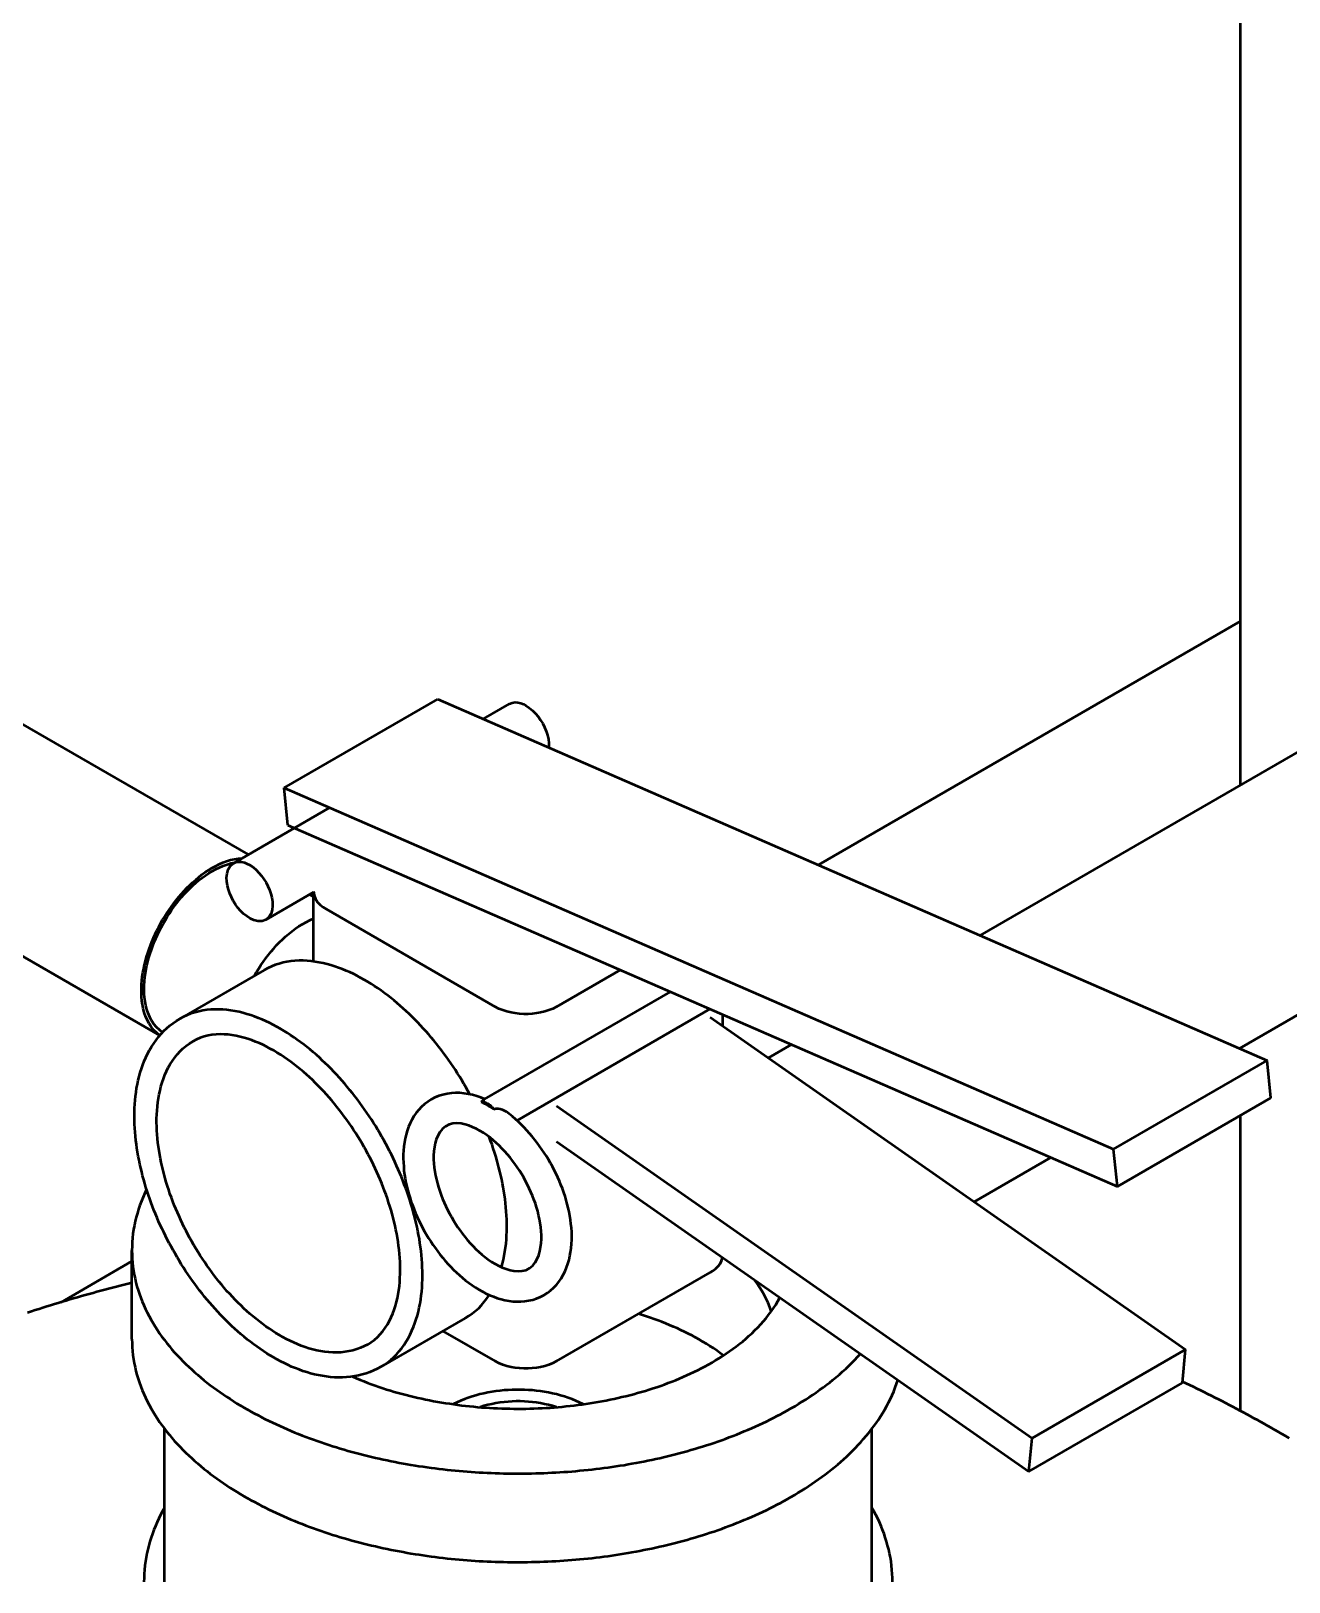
# Model space of a CAD drawing. Header units: millimetres. Extents: x 0 to 594, y 0 to 420.
# Drawn here: x 474.19 to 489.83, y 263.64 to 282.93 of the extents above; entities that cross this region are included whole.
import ezdxf

# ---------------------------------------------------------------- set-up
doc = ezdxf.new("R2010")
doc.units = ezdxf.units.MM
doc.layers.add('01-VISIBLE', color=7, linetype='CONTINUOUS', lineweight=50)

msp = doc.modelspace()

# ---------------------------------------------------------------- linework, layer by layer
at = {"layer": '01-VISIBLE'}
for p, q in [((489.23, 273.549), (489.23, 303.088)), ((476.892, 272.687), (471.679, 275.696)), ((483.98, 272.559), (489.23, 275.59)), ((485.995, 271.681), (491.737, 274.996)), ((477.336, 273.519), (479.246, 274.621)), ((479.246, 274.621), (489.563, 270.127)), ((479.813, 274.374), (480.14, 274.562)), ((475.788, 270.437), (470.429, 273.531)), ((477.383, 273.054), (477.336, 273.519)), ((477.336, 273.519), (487.653, 269.025)), ((476.703, 272.578), (477.904, 273.272)), ((477.383, 273.054), (487.7, 268.561)), ((477.108, 271.877), (477.702, 272.22)), ((477.702, 272.161), (477.652, 272.191)), ((477.702, 271.358), (477.702, 272.228)), ((477.86, 272.007), (479.96, 270.795)), ((489.22, 270.277), (491.737, 271.73)), ((477.088, 271.251), (476.038, 270.645)), ((480.724, 270.795), (481.518, 271.253)), ((479.827, 269.644), (482.143, 270.981)), ((480.232, 269.379), (482.635, 270.767)), ((482.633, 270.665), (488.549, 266.532)), ((482.791, 270.554), (482.791, 270.699)), ((483.358, 270.158), (483.648, 270.326)), ((489.23, 270.272), (489.23, 270.283)), ((487.653, 269.025), (489.563, 270.127)), ((489.609, 269.663), (489.563, 270.127)), ((480.724, 269.563), (486.64, 265.429)), ((487.7, 268.561), (489.609, 269.663)), ((489.23, 265.768), (489.23, 269.444)), ((480.724, 269.119), (486.6, 265.014)), ((485.917, 268.37), (486.872, 268.921)), ((487.7, 268.561), (487.653, 269.025)), ((475.442, 266.661), (475.442, 267.763)), ((474.556, 267.118), (475.442, 267.629)), ((480.724, 266.386), (482.633, 267.488)), ((479.588, 266.921), (478.538, 266.315)), ((479.31, 266.761), (479.96, 266.386)), ((486.64, 265.429), (488.549, 266.532)), ((488.509, 266.116), (488.549, 266.532)), ((486.6, 265.014), (488.509, 266.116)), ((475.847, 263.64), (475.847, 265.546)), ((484.647, 263.64), (484.647, 265.546)), ((486.6, 265.014), (486.64, 265.429))]:
    msp.add_line(p, q, dxfattribs=at)
for points in [[(480.14, 274.562), (480.172, 274.576), (480.208, 274.581), (480.243, 274.579), (480.278, 274.571), (480.311, 274.559), (480.342, 274.542)], [(480.342, 274.542), (480.385, 274.514), (480.425, 274.48), (480.462, 274.443), (480.495, 274.404), (480.525, 274.361), (480.551, 274.317), (480.575, 274.27), (480.595, 274.222), (480.61, 274.173), (480.622, 274.122), (480.628, 274.071), (480.628, 274.019)], [(475.789, 270.438), (475.75, 270.469), (475.714, 270.505), (475.682, 270.543), (475.655, 270.585), (475.631, 270.63), (475.612, 270.676), (475.595, 270.723), (475.582, 270.771), (475.573, 270.821), (475.565, 270.87), (475.561, 270.92), (475.559, 270.97), (475.559, 271.02), (475.561, 271.071), (475.565, 271.12), (475.571, 271.17), (475.579, 271.22), (475.588, 271.269), (475.598, 271.318), (475.61, 271.367), (475.624, 271.415), (475.639, 271.463), (475.655, 271.511), (475.672, 271.558), (475.69, 271.604), (475.71, 271.65), (475.73, 271.696), (475.752, 271.741), (475.775, 271.786), (475.799, 271.83), (475.823, 271.874), (475.849, 271.917), (475.876, 271.959), (475.904, 272.001), (475.932, 272.042), (475.962, 272.082), (475.993, 272.122), (476.025, 272.161), (476.057, 272.199), (476.091, 272.236), (476.125, 272.272), (476.161, 272.308), (476.197, 272.342), (476.235, 272.375), (476.274, 272.407), (476.313, 272.438), (476.354, 272.467), (476.396, 272.495), (476.438, 272.521), (476.482, 272.545), (476.527, 272.568), (476.573, 272.588), (476.62, 272.605), (476.668, 272.62), (476.717, 272.632), (476.766, 272.64), (476.816, 272.644)], [(475.823, 270.476), (475.783, 270.506), (475.746, 270.541), (475.714, 270.58), (475.686, 270.622), (475.663, 270.666), (475.643, 270.713), (475.627, 270.761), (475.615, 270.81), (475.605, 270.859), (475.599, 270.909), (475.595, 270.96), (475.594, 271.01), (475.595, 271.06), (475.598, 271.111), (475.603, 271.161), (475.61, 271.211), (475.618, 271.261), (475.629, 271.31), (475.64, 271.359), (475.654, 271.408), (475.668, 271.456), (475.684, 271.504), (475.701, 271.551), (475.72, 271.598), (475.739, 271.645), (475.76, 271.691), (475.782, 271.736), (475.805, 271.781), (475.829, 271.825), (475.854, 271.869), (475.88, 271.912), (475.908, 271.955), (475.936, 271.996), (475.965, 272.038), (475.996, 272.078), (476.027, 272.117), (476.059, 272.156), (476.093, 272.194), (476.127, 272.231), (476.163, 272.266), (476.199, 272.301), (476.237, 272.335), (476.276, 272.367), (476.315, 272.398), (476.356, 272.428), (476.398, 272.456), (476.441, 272.482), (476.486, 272.506), (476.531, 272.528), (476.577, 272.548), (476.625, 272.565), (476.673, 272.579), (476.723, 272.59)], [(477.108, 271.877), (477.06, 271.86), (477.009, 271.859), (476.96, 271.872), (476.913, 271.893), (476.87, 271.92), (476.831, 271.952), (476.794, 271.988), (476.761, 272.026), (476.73, 272.067), (476.703, 272.111), (476.679, 272.156), (476.659, 272.203), (476.642, 272.251), (476.629, 272.3), (476.622, 272.351), (476.619, 272.402), (476.625, 272.452), (476.639, 272.501), (476.665, 272.545), (476.703, 272.578)], [(476.703, 272.578), (476.736, 272.592), (476.771, 272.597), (476.806, 272.595), (476.841, 272.587), (476.874, 272.574), (476.906, 272.558)], [(476.906, 272.558), (476.948, 272.53), (476.987, 272.498), (477.022, 272.462), (477.055, 272.424), (477.084, 272.383), (477.111, 272.34), (477.134, 272.295), (477.154, 272.248), (477.171, 272.201), (477.183, 272.152), (477.19, 272.102), (477.192, 272.051), (477.187, 272.001), (477.172, 271.953), (477.146, 271.909), (477.108, 271.877)], [(477.702, 272.228), (477.708, 272.181), (477.726, 272.137), (477.752, 272.097), (477.784, 272.063), (477.821, 272.033), (477.86, 272.007)], [(476.965, 271.18), (476.991, 271.225), (477.019, 271.27), (477.047, 271.313), (477.077, 271.356), (477.107, 271.399), (477.139, 271.44), (477.172, 271.48), (477.206, 271.52), (477.241, 271.559), (477.277, 271.596), (477.314, 271.633), (477.353, 271.668), (477.392, 271.702), (477.433, 271.735), (477.475, 271.766), (477.518, 271.795), (477.562, 271.823), (477.608, 271.848), (477.654, 271.872), (477.702, 271.892)], [(479.645, 269.705), (479.621, 269.749), (479.596, 269.793), (479.571, 269.837), (479.545, 269.88), (479.519, 269.923), (479.492, 269.965), (479.465, 270.008), (479.437, 270.05), (479.409, 270.091), (479.38, 270.133), (479.351, 270.174), (479.321, 270.214), (479.291, 270.254), (479.26, 270.294), (479.229, 270.334), (479.198, 270.373), (479.166, 270.412), (479.133, 270.45), (479.1, 270.488), (479.066, 270.525), (479.032, 270.562), (478.997, 270.599), (478.962, 270.635), (478.927, 270.67), (478.891, 270.706), (478.854, 270.74), (478.817, 270.774), (478.779, 270.808), (478.741, 270.84), (478.703, 270.873), (478.664, 270.904), (478.624, 270.935), (478.584, 270.965), (478.543, 270.995), (478.502, 271.024), (478.46, 271.052), (478.418, 271.079), (478.375, 271.105), (478.331, 271.131), (478.287, 271.155), (478.243, 271.179), (478.198, 271.202), (478.152, 271.223), (478.106, 271.243), (478.06, 271.262), (478.013, 271.28), (477.965, 271.297), (477.917, 271.312), (477.869, 271.325), (477.82, 271.337), (477.771, 271.347), (477.721, 271.355), (477.671, 271.362), (477.621, 271.366), (477.571, 271.368), (477.52, 271.368), (477.47, 271.366), (477.42, 271.361), (477.37, 271.353), (477.321, 271.343), (477.272, 271.33), (477.224, 271.314), (477.178, 271.296), (477.132, 271.275), (477.088, 271.251)], [(478.538, 266.315), (478.494, 266.291), (478.448, 266.269), (478.402, 266.25), (478.355, 266.234), (478.307, 266.219), (478.258, 266.208), (478.209, 266.198), (478.16, 266.191), (478.11, 266.187), (478.06, 266.184), (478.01, 266.184), (477.96, 266.185), (477.91, 266.189), (477.86, 266.195), (477.811, 266.202), (477.761, 266.212), (477.713, 266.222), (477.664, 266.235), (477.616, 266.249), (477.568, 266.264), (477.521, 266.281), (477.475, 266.299), (477.428, 266.318), (477.383, 266.339), (477.338, 266.361), (477.293, 266.383), (477.249, 266.407), (477.205, 266.431), (477.162, 266.457), (477.12, 266.483), (477.078, 266.51), (477.036, 266.538), (476.995, 266.567), (476.955, 266.597), (476.915, 266.627), (476.876, 266.658), (476.837, 266.689), (476.798, 266.722), (476.761, 266.754), (476.723, 266.788), (476.686, 266.822), (476.65, 266.856), (476.614, 266.891), (476.579, 266.927), (476.544, 266.963), (476.51, 266.999), (476.476, 267.036), (476.443, 267.073), (476.41, 267.111), (476.378, 267.149), (476.346, 267.188), (476.315, 267.227), (476.284, 267.267), (476.254, 267.306), (476.224, 267.347), (476.195, 267.387), (476.166, 267.428), (476.138, 267.469), (476.11, 267.511), (476.082, 267.553), (476.056, 267.595), (476.029, 267.638), (476.004, 267.681), (475.978, 267.724), (475.953, 267.767), (475.929, 267.811), (475.906, 267.855), (475.882, 267.9), (475.86, 267.944), (475.838, 267.989), (475.816, 268.034), (475.795, 268.08), (475.774, 268.125), (475.755, 268.171), (475.735, 268.217), (475.716, 268.264), (475.698, 268.31), (475.681, 268.357), (475.664, 268.404), (475.647, 268.452), (475.632, 268.499), (475.616, 268.547), (475.602, 268.595), (475.588, 268.643), (475.575, 268.691), (475.563, 268.74), (475.551, 268.788), (475.54, 268.837), (475.53, 268.886), (475.52, 268.935), (475.512, 268.985), (475.504, 269.034), (475.497, 269.084), (475.49, 269.133), (475.485, 269.183), (475.481, 269.233), (475.477, 269.283), (475.474, 269.333), (475.473, 269.383), (475.472, 269.433), (475.473, 269.483), (475.474, 269.533), (475.477, 269.583), (475.481, 269.633), (475.486, 269.683), (475.493, 269.732), (475.5, 269.782), (475.509, 269.831), (475.52, 269.88), (475.532, 269.928), (475.545, 269.977), (475.56, 270.024), (475.577, 270.072), (475.595, 270.118), (475.615, 270.164), (475.637, 270.209), (475.66, 270.253), (475.685, 270.297), (475.713, 270.339), (475.742, 270.379), (475.772, 270.419), (475.805, 270.457), (475.84, 270.493), (475.876, 270.527), (475.914, 270.56), (475.954, 270.59), (475.995, 270.619), (476.038, 270.645)], [(477.288, 270.521), (477.243, 270.546), (477.199, 270.57), (477.154, 270.593), (477.108, 270.614), (477.062, 270.635), (477.015, 270.654), (476.968, 270.672), (476.92, 270.689), (476.872, 270.704), (476.823, 270.718), (476.774, 270.73), (476.724, 270.74), (476.674, 270.748), (476.624, 270.755), (476.574, 270.759), (476.523, 270.762), (476.473, 270.762), (476.422, 270.759), (476.372, 270.755), (476.322, 270.747), (476.272, 270.737), (476.223, 270.724), (476.175, 270.709), (476.128, 270.69), (476.082, 270.669), (476.038, 270.645)], [(480.724, 270.795), (480.677, 270.77), (480.628, 270.751), (480.578, 270.734), (480.526, 270.722), (480.474, 270.713), (480.422, 270.707), (480.369, 270.704), (480.316, 270.704), (480.263, 270.707), (480.21, 270.713), (480.158, 270.722), (480.107, 270.734), (480.057, 270.751), (480.007, 270.77), (479.96, 270.795)], [(477.207, 270.249), (477.163, 270.273), (477.118, 270.297), (477.073, 270.319), (477.027, 270.34), (476.98, 270.36), (476.933, 270.378), (476.885, 270.394), (476.837, 270.409), (476.788, 270.422), (476.739, 270.433), (476.689, 270.441), (476.639, 270.448), (476.588, 270.451), (476.538, 270.452), (476.488, 270.45), (476.437, 270.445), (476.388, 270.436), (476.339, 270.424), (476.291, 270.408), (476.244, 270.388), (476.2, 270.364)], [(478.538, 266.315), (478.58, 266.341), (478.622, 266.37), (478.661, 266.402), (478.699, 266.435), (478.734, 266.471), (478.767, 266.509), (478.799, 266.548), (478.828, 266.589), (478.855, 266.632), (478.881, 266.675), (478.904, 266.72), (478.925, 266.766), (478.945, 266.812), (478.962, 266.86), (478.978, 266.907), (478.992, 266.956), (479.005, 267.005), (479.016, 267.054), (479.026, 267.103), (479.034, 267.153), (479.04, 267.203), (479.046, 267.253), (479.05, 267.303), (479.053, 267.354), (479.055, 267.404), (479.055, 267.454), (479.055, 267.505), (479.053, 267.555), (479.051, 267.606), (479.047, 267.656), (479.043, 267.706), (479.038, 267.756), (479.032, 267.806), (479.025, 267.856), (479.017, 267.906), (479.008, 267.956), (478.999, 268.005), (478.988, 268.054), (478.977, 268.104), (478.966, 268.153), (478.953, 268.202), (478.94, 268.25), (478.926, 268.299), (478.912, 268.347), (478.897, 268.395), (478.881, 268.443), (478.865, 268.491), (478.848, 268.538), (478.83, 268.585), (478.812, 268.632), (478.794, 268.679), (478.774, 268.726), (478.754, 268.772), (478.734, 268.818), (478.713, 268.864), (478.692, 268.91), (478.669, 268.955), (478.647, 269), (478.624, 269.045), (478.6, 269.089), (478.576, 269.134), (478.551, 269.178), (478.526, 269.221), (478.5, 269.265), (478.474, 269.308), (478.448, 269.35), (478.42, 269.393), (478.393, 269.435), (478.365, 269.477), (478.336, 269.518), (478.307, 269.559), (478.277, 269.6), (478.247, 269.641), (478.216, 269.681), (478.185, 269.72), (478.153, 269.759), (478.121, 269.798), (478.089, 269.837), (478.056, 269.875), (478.022, 269.912), (477.988, 269.95), (477.953, 269.986), (477.918, 270.022), (477.883, 270.058), (477.847, 270.093), (477.81, 270.128), (477.773, 270.162), (477.736, 270.196), (477.697, 270.229), (477.659, 270.261), (477.62, 270.293), (477.58, 270.324), (477.54, 270.355), (477.499, 270.384), (477.458, 270.413), (477.416, 270.441), (477.374, 270.469), (477.331, 270.495), (477.288, 270.521)], [(478.376, 266.595), (478.331, 266.572), (478.285, 266.551), (478.238, 266.534), (478.19, 266.52), (478.14, 266.509), (478.091, 266.501), (478.041, 266.496), (477.99, 266.494), (477.94, 266.494), (477.89, 266.497), (477.84, 266.503), (477.79, 266.51), (477.741, 266.52), (477.692, 266.532), (477.643, 266.546), (477.595, 266.561), (477.548, 266.578), (477.501, 266.597), (477.455, 266.617), (477.409, 266.638), (477.364, 266.661), (477.32, 266.685), (477.276, 266.71), (477.233, 266.736), (477.191, 266.763), (477.149, 266.791), (477.107, 266.819), (477.067, 266.849), (477.027, 266.88), (476.987, 266.911), (476.948, 266.943), (476.91, 266.976), (476.872, 267.009), (476.835, 267.043), (476.799, 267.078), (476.763, 267.113), (476.727, 267.149), (476.692, 267.185), (476.658, 267.222), (476.624, 267.259), (476.591, 267.297), (476.559, 267.336), (476.527, 267.375), (476.495, 267.414), (476.465, 267.454), (476.434, 267.494), (476.405, 267.535), (476.375, 267.576), (476.347, 267.617), (476.319, 267.659), (476.291, 267.701), (476.264, 267.744), (476.238, 267.787), (476.212, 267.83), (476.187, 267.874), (476.162, 267.917), (476.138, 267.962), (476.115, 268.006), (476.092, 268.051), (476.07, 268.096), (476.048, 268.142), (476.028, 268.188), (476.007, 268.234), (475.988, 268.28), (475.968, 268.327), (475.95, 268.374), (475.932, 268.421), (475.915, 268.468), (475.899, 268.516), (475.884, 268.564), (475.869, 268.612), (475.855, 268.66), (475.841, 268.709), (475.829, 268.757), (475.817, 268.806), (475.806, 268.856), (475.796, 268.905), (475.787, 268.954), (475.779, 269.004), (475.771, 269.054), (475.765, 269.104), (475.759, 269.154), (475.755, 269.204), (475.752, 269.254), (475.75, 269.305), (475.749, 269.355), (475.749, 269.405), (475.751, 269.456), (475.754, 269.506), (475.758, 269.556), (475.764, 269.606), (475.771, 269.656), (475.78, 269.706), (475.791, 269.755), (475.803, 269.804), (475.817, 269.852), (475.833, 269.9), (475.851, 269.947), (475.872, 269.993), (475.894, 270.038), (475.919, 270.082), (475.946, 270.124), (475.975, 270.165), (476.007, 270.204), (476.041, 270.241), (476.077, 270.276), (476.116, 270.308), (476.157, 270.338), (476.2, 270.364)], [(478.376, 266.595), (478.418, 266.622), (478.458, 266.653), (478.496, 266.686), (478.531, 266.722), (478.563, 266.76), (478.593, 266.801), (478.62, 266.844), (478.645, 266.887), (478.667, 266.933), (478.686, 266.979), (478.704, 267.026), (478.719, 267.074), (478.732, 267.123), (478.744, 267.172), (478.753, 267.221), (478.761, 267.271), (478.768, 267.321), (478.773, 267.371), (478.776, 267.421), (478.778, 267.471), (478.779, 267.522), (478.778, 267.572), (478.777, 267.622), (478.774, 267.672), (478.77, 267.723), (478.765, 267.773), (478.759, 267.823), (478.752, 267.872), (478.744, 267.922), (478.735, 267.972), (478.725, 268.021), (478.715, 268.07), (478.704, 268.119), (478.691, 268.168), (478.678, 268.217), (478.665, 268.265), (478.65, 268.313), (478.635, 268.361), (478.619, 268.409), (478.603, 268.457), (478.585, 268.504), (478.568, 268.551), (478.549, 268.598), (478.53, 268.644), (478.51, 268.691), (478.49, 268.737), (478.468, 268.782), (478.447, 268.828), (478.425, 268.873), (478.402, 268.918), (478.378, 268.962), (478.354, 269.006), (478.33, 269.05), (478.305, 269.094), (478.279, 269.137), (478.253, 269.18), (478.226, 269.223), (478.198, 269.265), (478.171, 269.307), (478.142, 269.348), (478.113, 269.389), (478.083, 269.43), (478.053, 269.47), (478.023, 269.51), (477.992, 269.55), (477.96, 269.589), (477.928, 269.627), (477.895, 269.666), (477.861, 269.703), (477.827, 269.74), (477.793, 269.777), (477.758, 269.813), (477.722, 269.849), (477.686, 269.884), (477.649, 269.918), (477.612, 269.952), (477.574, 269.985), (477.536, 270.018), (477.497, 270.049), (477.457, 270.08), (477.417, 270.111), (477.376, 270.14), (477.335, 270.168), (477.292, 270.196), (477.25, 270.223), (477.207, 270.249)], [(479.83, 269.646), (479.78, 269.666), (479.73, 269.683), (479.679, 269.697), (479.627, 269.709), (479.574, 269.717), (479.521, 269.722), (479.468, 269.723), (479.415, 269.72), (479.362, 269.713), (479.31, 269.701), (479.259, 269.685), (479.21, 269.665), (479.163, 269.641)], [(479.163, 269.641), (479.121, 269.614), (479.081, 269.583), (479.044, 269.55), (479.009, 269.514), (478.978, 269.475), (478.949, 269.433), (478.924, 269.39), (478.901, 269.345), (478.882, 269.299), (478.865, 269.252), (478.851, 269.204), (478.84, 269.155), (478.831, 269.106), (478.824, 269.056), (478.82, 269.006), (478.817, 268.956), (478.817, 268.906), (478.818, 268.856), (478.822, 268.806), (478.826, 268.756), (478.833, 268.706), (478.841, 268.657), (478.85, 268.608), (478.861, 268.559), (478.873, 268.51), (478.886, 268.462), (478.901, 268.414), (478.917, 268.366), (478.934, 268.319), (478.952, 268.272), (478.971, 268.226), (478.991, 268.18), (479.012, 268.135), (479.034, 268.09), (479.057, 268.045), (479.081, 268.001), (479.106, 267.958), (479.132, 267.915), (479.159, 267.873), (479.187, 267.831), (479.216, 267.79), (479.246, 267.75), (479.276, 267.71), (479.308, 267.671), (479.34, 267.633), (479.374, 267.595), (479.408, 267.559), (479.443, 267.523), (479.479, 267.488), (479.516, 267.455), (479.554, 267.422), (479.593, 267.39), (479.633, 267.36), (479.673, 267.331), (479.715, 267.303), (479.758, 267.276), (479.801, 267.252), (479.846, 267.229), (479.891, 267.208), (479.938, 267.189), (479.985, 267.172), (480.033, 267.157), (480.081, 267.145), (480.131, 267.136), (480.18, 267.13), (480.23, 267.127), (480.281, 267.127), (480.331, 267.131), (480.38, 267.139), (480.429, 267.151), (480.476, 267.166), (480.523, 267.186), (480.567, 267.209)], [(479.786, 269.613), (479.793, 269.618), (479.8, 269.622), (479.807, 269.628), (479.814, 269.633), (479.82, 269.639), (479.827, 269.644)], [(479.786, 269.613), (479.799, 269.614), (479.813, 269.613), (479.827, 269.61), (479.84, 269.605), (479.853, 269.6), (479.865, 269.593)], [(479.786, 269.613), (479.799, 269.607), (479.812, 269.6), (479.826, 269.593), (479.839, 269.586), (479.852, 269.579), (479.865, 269.571)], [(479.827, 269.644), (479.827, 269.645), (479.828, 269.645), (479.829, 269.645), (479.83, 269.645), (479.831, 269.645), (479.832, 269.645)], [(479.865, 269.593), (479.88, 269.584), (479.894, 269.573), (479.908, 269.561), (479.921, 269.549), (479.933, 269.535), (479.944, 269.522)], [(479.865, 269.571), (479.878, 269.563), (479.892, 269.555), (479.905, 269.547), (479.918, 269.539), (479.931, 269.53), (479.944, 269.522)], [(479.944, 269.522), (479.97, 269.53), (479.997, 269.53), (480.023, 269.526), (480.048, 269.517), (480.073, 269.506), (480.095, 269.491)], [(480.567, 267.209), (480.609, 267.236), (480.649, 267.266), (480.687, 267.3), (480.721, 267.336), (480.752, 267.375), (480.781, 267.416), (480.806, 267.46), (480.829, 267.504), (480.848, 267.551), (480.865, 267.598), (480.879, 267.646), (480.89, 267.695), (480.899, 267.744), (480.906, 267.794), (480.91, 267.844), (480.913, 267.894), (480.913, 267.944), (480.912, 267.994), (480.908, 268.044), (480.903, 268.094), (480.897, 268.144), (480.889, 268.194), (480.879, 268.243), (480.869, 268.292), (480.857, 268.341), (480.843, 268.389), (480.829, 268.437), (480.813, 268.484), (480.796, 268.532), (480.778, 268.578), (480.759, 268.625), (480.738, 268.671), (480.717, 268.716), (480.695, 268.761), (480.672, 268.806), (480.648, 268.85), (480.623, 268.893), (480.597, 268.936), (480.57, 268.978), (480.542, 269.02), (480.513, 269.061), (480.483, 269.101), (480.452, 269.141), (480.421, 269.18), (480.388, 269.218), (480.355, 269.256), (480.321, 269.292), (480.285, 269.328), (480.249, 269.363), (480.212, 269.397), (480.174, 269.429), (480.135, 269.461), (480.095, 269.491)], [(479.77, 269.253), (479.726, 269.277), (479.68, 269.298), (479.633, 269.317), (479.585, 269.331), (479.536, 269.341), (479.485, 269.345), (479.435, 269.342), (479.386, 269.329), (479.341, 269.307), (479.303, 269.275), (479.271, 269.235), (479.247, 269.191), (479.228, 269.145), (479.214, 269.096), (479.204, 269.047), (479.198, 268.997), (479.195, 268.946), (479.195, 268.896), (479.198, 268.846), (479.202, 268.795), (479.209, 268.745), (479.218, 268.696), (479.229, 268.646), (479.241, 268.598), (479.255, 268.549), (479.27, 268.501), (479.287, 268.453), (479.305, 268.406), (479.325, 268.36), (479.345, 268.314), (479.367, 268.269), (479.39, 268.224), (479.415, 268.18), (479.44, 268.136), (479.467, 268.093), (479.495, 268.051), (479.524, 268.01), (479.554, 267.969), (479.585, 267.93), (479.617, 267.891), (479.65, 267.853), (479.685, 267.816), (479.72, 267.781), (479.757, 267.746), (479.795, 267.713), (479.834, 267.681), (479.875, 267.651), (479.916, 267.623), (479.959, 267.596), (480.004, 267.572), (480.049, 267.551), (480.097, 267.533), (480.145, 267.518), (480.194, 267.509), (480.245, 267.505), (480.295, 267.508), (480.344, 267.52), (480.389, 267.543), (480.427, 267.575), (480.459, 267.614), (480.483, 267.658), (480.502, 267.705), (480.516, 267.753), (480.526, 267.803), (480.532, 267.853), (480.535, 267.903), (480.535, 267.954), (480.532, 268.004), (480.528, 268.054), (480.521, 268.104), (480.512, 268.154), (480.501, 268.203), (480.489, 268.252), (480.475, 268.3), (480.46, 268.348), (480.443, 268.396), (480.425, 268.443), (480.405, 268.49), (480.385, 268.536), (480.363, 268.581), (480.339, 268.626), (480.315, 268.67), (480.29, 268.713), (480.263, 268.756), (480.235, 268.798), (480.206, 268.84), (480.176, 268.88), (480.145, 268.92), (480.113, 268.959), (480.08, 268.996), (480.045, 269.033), (480.01, 269.069), (479.973, 269.103), (479.935, 269.137), (479.896, 269.168), (479.855, 269.198), (479.813, 269.227), (479.77, 269.253)], [(480.04, 267.555), (480.053, 267.603), (480.064, 267.652), (480.074, 267.701), (480.082, 267.751), (480.089, 267.8), (480.095, 267.85), (480.099, 267.9), (480.102, 267.95), (480.104, 268), (480.105, 268.05), (480.105, 268.1), (480.104, 268.15), (480.102, 268.2), (480.098, 268.25), (480.094, 268.3), (480.089, 268.35), (480.083, 268.4), (480.077, 268.45), (480.069, 268.499), (480.06, 268.549), (480.051, 268.598), (480.041, 268.647), (480.031, 268.696), (480.019, 268.745), (480.007, 268.793), (479.994, 268.842), (479.981, 268.89), (479.967, 268.938), (479.952, 268.986), (479.937, 269.033), (479.921, 269.081), (479.904, 269.128), (479.887, 269.175)], [(475.625, 268.521), (475.602, 268.474), (475.581, 268.426), (475.561, 268.377), (475.542, 268.328), (475.525, 268.279), (475.51, 268.229), (475.496, 268.178), (475.483, 268.127), (475.472, 268.076), (475.463, 268.024), (475.455, 267.972), (475.45, 267.92), (475.445, 267.868), (475.443, 267.816), (475.442, 267.763)], [(475.442, 267.763), (475.443, 267.713), (475.445, 267.663), (475.449, 267.613), (475.454, 267.563), (475.461, 267.513), (475.47, 267.464), (475.48, 267.415), (475.491, 267.366), (475.504, 267.317), (475.519, 267.269), (475.534, 267.221), (475.551, 267.174), (475.57, 267.127), (475.589, 267.081), (475.61, 267.035), (475.632, 266.99), (475.655, 266.946), (475.679, 266.902), (475.705, 266.858), (475.731, 266.816), (475.758, 266.773), (475.786, 266.732), (475.815, 266.691), (475.845, 266.65), (475.876, 266.611), (475.908, 266.572), (475.94, 266.533), (475.973, 266.495), (476.007, 266.458), (476.041, 266.422), (476.076, 266.386), (476.112, 266.35), (476.148, 266.316), (476.185, 266.281), (476.222, 266.248), (476.26, 266.215), (476.298, 266.182), (476.337, 266.151), (476.377, 266.119), (476.416, 266.089), (476.456, 266.058), (476.497, 266.029), (476.538, 266), (476.579, 265.971), (476.621, 265.943), (476.663, 265.916), (476.705, 265.889), (476.748, 265.862), (476.791, 265.836), (476.834, 265.811), (476.878, 265.785), (476.921, 265.761), (476.965, 265.737), (477.01, 265.713), (477.054, 265.69), (477.099, 265.667), (477.144, 265.645), (477.189, 265.623), (477.235, 265.602), (477.28, 265.581), (477.326, 265.56), (477.372, 265.54), (477.419, 265.521), (477.465, 265.501), (477.511, 265.483), (477.558, 265.464), (477.605, 265.446), (477.652, 265.428), (477.699, 265.411), (477.747, 265.394), (477.794, 265.378), (477.842, 265.362), (477.889, 265.346), (477.937, 265.331), (477.985, 265.316), (478.033, 265.301), (478.081, 265.287), (478.129, 265.273), (478.178, 265.26), (478.226, 265.246), (478.275, 265.234), (478.324, 265.221), (478.372, 265.209), (478.421, 265.197), (478.47, 265.186), (478.519, 265.175), (478.568, 265.164), (478.617, 265.154), (478.666, 265.144), (478.716, 265.134), (478.765, 265.124), (478.814, 265.115), (478.864, 265.107), (478.913, 265.098), (478.963, 265.09), (479.012, 265.082), (479.062, 265.075), (479.112, 265.068), (479.162, 265.061), (479.211, 265.054), (479.261, 265.048), (479.311, 265.042), (479.361, 265.037), (479.411, 265.032), (479.461, 265.027), (479.511, 265.022), (479.561, 265.018), (479.611, 265.014), (479.661, 265.01), (479.711, 265.007), (479.761, 265.003), (479.811, 265.001), (479.862, 264.998), (479.912, 264.996), (479.962, 264.994), (480.012, 264.993), (480.062, 264.991), (480.113, 264.99), (480.163, 264.99), (480.213, 264.989), (480.263, 264.989), (480.313, 264.989), (480.364, 264.99), (480.414, 264.991), (480.464, 264.992), (480.514, 264.994), (480.564, 264.995), (480.615, 264.997), (480.665, 265), (480.715, 265.002), (480.765, 265.005), (480.815, 265.009), (480.865, 265.012), (480.915, 265.016), (480.965, 265.02), (481.015, 265.025), (481.065, 265.03), (481.115, 265.035), (481.165, 265.04), (481.215, 265.046), (481.265, 265.052), (481.315, 265.059), (481.365, 265.065), (481.414, 265.072), (481.464, 265.08), (481.514, 265.087), (481.563, 265.095), (481.613, 265.104), (481.662, 265.112), (481.712, 265.121), (481.761, 265.131), (481.81, 265.14), (481.859, 265.15), (481.909, 265.16), (481.958, 265.171), (482.007, 265.182), (482.056, 265.193), (482.104, 265.205), (482.153, 265.217), (482.202, 265.229), (482.25, 265.242), (482.299, 265.255), (482.347, 265.268), (482.396, 265.282), (482.444, 265.296), (482.492, 265.311), (482.54, 265.326), (482.588, 265.341), (482.636, 265.356), (482.683, 265.372), (482.731, 265.389), (482.778, 265.405), (482.825, 265.422), (482.872, 265.44), (482.919, 265.458), (482.966, 265.476), (483.013, 265.495), (483.059, 265.514), (483.105, 265.533), (483.151, 265.553), (483.197, 265.574), (483.243, 265.595), (483.288, 265.616), (483.334, 265.637), (483.379, 265.66), (483.424, 265.682), (483.468, 265.705), (483.513, 265.729), (483.557, 265.752), (483.601, 265.777), (483.644, 265.802)], [(482.633, 267.488), (482.669, 267.51), (482.702, 267.536), (482.732, 267.566), (482.757, 267.599), (482.777, 267.636), (482.789, 267.677)], [(483.395, 267.007), (483.377, 267.06), (483.355, 267.111), (483.332, 267.162), (483.307, 267.212), (483.279, 267.26), (483.25, 267.308), (483.219, 267.354), (483.186, 267.399)], [(475.442, 267.36), (475.393, 267.348), (475.345, 267.336), (475.296, 267.324), (475.248, 267.311), (475.2, 267.299), (475.151, 267.286), (475.103, 267.273), (475.055, 267.26), (475.006, 267.247), (474.958, 267.234), (474.91, 267.22), (474.862, 267.207), (474.814, 267.193), (474.766, 267.179), (474.717, 267.166), (474.669, 267.152), (474.622, 267.137), (474.574, 267.123), (474.526, 267.109), (474.478, 267.094), (474.43, 267.08), (474.382, 267.065), (474.334, 267.05), (474.287, 267.035), (474.239, 267.02), (474.192, 267.005), (474.144, 266.989)], [(479.588, 266.921), (479.632, 266.949), (479.675, 266.979), (479.716, 267.012), (479.755, 267.047), (479.791, 267.085), (479.825, 267.125), (479.858, 267.166), (479.887, 267.209)], [(482.658, 266.371), (482.702, 266.397), (482.746, 266.424), (482.79, 266.452), (482.833, 266.48), (482.875, 266.509), (482.917, 266.539), (482.958, 266.569), (482.999, 266.601), (483.039, 266.633), (483.078, 266.666), (483.117, 266.7), (483.155, 266.735), (483.192, 266.771), (483.228, 266.807), (483.263, 266.845), (483.297, 266.883), (483.33, 266.923), (483.362, 266.963), (483.393, 267.004), (483.422, 267.046), (483.451, 267.089), (483.477, 267.133), (483.503, 267.178)], [(482.799, 266.458), (482.758, 266.488), (482.716, 266.518), (482.674, 266.547), (482.631, 266.575), (482.587, 266.603), (482.543, 266.629), (482.499, 266.655), (482.454, 266.68), (482.409, 266.704), (482.363, 266.728), (482.317, 266.751), (482.271, 266.773), (482.224, 266.795), (482.178, 266.815), (482.13, 266.836), (482.083, 266.855), (482.035, 266.874), (481.987, 266.892), (481.939, 266.91), (481.891, 266.927), (481.842, 266.943), (481.793, 266.959), (481.744, 266.974)], [(475.442, 266.661), (475.443, 266.611), (475.445, 266.561), (475.449, 266.511), (475.454, 266.461), (475.461, 266.411), (475.47, 266.362), (475.48, 266.312), (475.491, 266.263), (475.504, 266.215), (475.519, 266.167), (475.534, 266.119), (475.551, 266.072), (475.57, 266.025), (475.589, 265.979), (475.61, 265.933), (475.632, 265.888), (475.655, 265.843), (475.679, 265.799), (475.705, 265.756), (475.731, 265.713), (475.758, 265.671), (475.786, 265.629), (475.815, 265.589), (475.845, 265.548), (475.876, 265.509), (475.908, 265.469), (475.94, 265.431), (475.973, 265.393), (476.007, 265.356), (476.041, 265.319), (476.076, 265.283), (476.112, 265.248), (476.148, 265.213), (476.185, 265.179), (476.222, 265.146), (476.26, 265.113), (476.298, 265.08), (476.337, 265.048), (476.377, 265.017), (476.416, 264.986), (476.456, 264.956), (476.497, 264.926), (476.538, 264.897), (476.579, 264.869), (476.621, 264.841), (476.663, 264.813), (476.705, 264.786), (476.748, 264.76), (476.791, 264.734), (476.834, 264.708), (476.878, 264.683), (476.921, 264.659), (476.965, 264.635), (477.01, 264.611), (477.054, 264.588), (477.099, 264.565), (477.144, 264.543), (477.189, 264.521), (477.235, 264.5), (477.28, 264.479), (477.326, 264.458), (477.372, 264.438), (477.419, 264.418), (477.465, 264.399), (477.511, 264.38), (477.558, 264.362), (477.605, 264.344), (477.652, 264.326), (477.699, 264.309), (477.747, 264.292), (477.794, 264.276), (477.842, 264.26), (477.889, 264.244), (477.937, 264.228), (477.985, 264.214), (478.033, 264.199), (478.081, 264.185), (478.129, 264.171), (478.178, 264.157), (478.226, 264.144), (478.275, 264.131), (478.324, 264.119), (478.372, 264.107), (478.421, 264.095), (478.47, 264.084), (478.519, 264.073), (478.568, 264.062), (478.617, 264.051), (478.666, 264.041), (478.716, 264.032), (478.765, 264.022), (478.814, 264.013), (478.864, 264.004), (478.913, 263.996), (478.963, 263.988), (479.012, 263.98), (479.062, 263.973), (479.112, 263.965), (479.162, 263.959), (479.211, 263.952), (479.261, 263.946), (479.311, 263.94), (479.361, 263.934), (479.411, 263.929), (479.461, 263.924), (479.511, 263.92), (479.561, 263.915), (479.611, 263.911), (479.661, 263.908), (479.711, 263.904), (479.761, 263.901), (479.811, 263.898), (479.862, 263.896), (479.912, 263.894), (479.962, 263.892), (480.012, 263.89), (480.062, 263.889), (480.113, 263.888), (480.163, 263.887), (480.213, 263.887), (480.263, 263.887), (480.313, 263.887), (480.364, 263.888), (480.414, 263.889), (480.464, 263.89), (480.514, 263.891), (480.564, 263.893), (480.615, 263.895), (480.665, 263.897), (480.715, 263.9), (480.765, 263.903), (480.815, 263.906), (480.865, 263.91), (480.915, 263.914), (480.965, 263.918), (481.015, 263.923), (481.065, 263.927), (481.115, 263.933), (481.165, 263.938), (481.215, 263.944), (481.265, 263.95), (481.315, 263.956), (481.365, 263.963), (481.414, 263.97), (481.464, 263.977), (481.514, 263.985), (481.563, 263.993), (481.613, 264.001), (481.662, 264.01), (481.712, 264.019), (481.761, 264.028), (481.81, 264.038), (481.859, 264.048), (481.909, 264.058), (481.958, 264.069), (482.007, 264.08), (482.056, 264.091), (482.104, 264.103), (482.153, 264.115), (482.202, 264.127), (482.25, 264.14), (482.299, 264.153), (482.347, 264.166), (482.396, 264.18), (482.444, 264.194), (482.492, 264.208), (482.54, 264.223), (482.588, 264.238), (482.636, 264.254), (482.683, 264.27), (482.731, 264.286), (482.778, 264.303), (482.825, 264.32), (482.872, 264.338), (482.919, 264.356), (482.966, 264.374), (483.013, 264.393), (483.059, 264.412), (483.105, 264.431), (483.151, 264.451), (483.197, 264.472), (483.243, 264.492), (483.288, 264.514), (483.334, 264.535), (483.379, 264.557), (483.424, 264.58), (483.468, 264.603), (483.513, 264.626), (483.557, 264.65), (483.601, 264.675), (483.644, 264.699)], [(483.644, 265.802), (483.69, 265.828), (483.734, 265.855), (483.779, 265.883), (483.823, 265.911), (483.867, 265.939), (483.91, 265.968), (483.953, 265.998), (483.996, 266.028), (484.038, 266.059), (484.08, 266.091), (484.121, 266.123), (484.162, 266.155), (484.203, 266.189), (484.242, 266.222), (484.282, 266.257), (484.32, 266.292), (484.359, 266.328), (484.396, 266.364), (484.433, 266.401), (484.469, 266.439), (484.505, 266.478)], [(478.186, 266.195), (478.232, 266.175), (478.279, 266.156), (478.325, 266.137), (478.372, 266.119), (478.419, 266.101), (478.466, 266.084), (478.514, 266.068), (478.561, 266.052), (478.609, 266.036), (478.657, 266.022), (478.705, 266.007), (478.754, 265.993), (478.802, 265.98), (478.851, 265.967), (478.899, 265.955), (478.948, 265.943), (478.997, 265.932), (479.046, 265.921), (479.095, 265.91), (479.144, 265.9), (479.194, 265.891), (479.243, 265.882), (479.293, 265.873), (479.342, 265.865), (479.392, 265.858), (479.441, 265.85), (479.491, 265.844), (479.541, 265.837), (479.591, 265.831), (479.641, 265.826), (479.691, 265.821), (479.741, 265.816), (479.791, 265.812), (479.841, 265.809), (479.891, 265.805), (479.941, 265.803), (479.991, 265.8), (480.041, 265.798), (480.092, 265.797), (480.142, 265.796), (480.192, 265.795), (480.242, 265.795), (480.293, 265.795), (480.343, 265.795), (480.393, 265.796), (480.443, 265.798), (480.493, 265.8), (480.543, 265.802), (480.594, 265.805), (480.644, 265.808), (480.694, 265.812), (480.744, 265.816), (480.794, 265.82), (480.844, 265.825), (480.894, 265.83), (480.944, 265.836), (480.994, 265.842), (481.043, 265.849), (481.093, 265.856), (481.143, 265.864), (481.192, 265.872), (481.242, 265.88), (481.291, 265.889), (481.34, 265.899), (481.39, 265.908), (481.439, 265.919), (481.488, 265.93), (481.537, 265.941), (481.586, 265.953), (481.634, 265.965), (481.683, 265.978), (481.731, 265.991), (481.78, 266.005), (481.828, 266.019), (481.876, 266.034), (481.924, 266.049), (481.971, 266.065), (482.019, 266.081), (482.066, 266.098), (482.113, 266.116), (482.16, 266.134), (482.207, 266.152), (482.253, 266.171), (482.299, 266.191), (482.345, 266.211), (482.391, 266.232), (482.436, 266.254), (482.481, 266.276), (482.526, 266.299), (482.57, 266.322), (482.614, 266.346), (482.658, 266.371)], [(480.724, 266.386), (480.677, 266.361), (480.628, 266.341), (480.578, 266.325), (480.526, 266.313), (480.474, 266.304), (480.422, 266.298), (480.369, 266.295), (480.316, 266.295), (480.263, 266.298), (480.21, 266.304), (480.158, 266.313), (480.107, 266.325), (480.057, 266.341), (480.007, 266.361), (479.96, 266.386)], [(481.055, 265.851), (481.009, 265.873), (480.963, 265.894), (480.916, 265.913), (480.869, 265.931), (480.821, 265.947), (480.772, 265.961), (480.723, 265.974), (480.674, 265.986), (480.624, 265.996), (480.575, 266.005), (480.524, 266.012), (480.474, 266.019), (480.424, 266.024), (480.373, 266.027), (480.323, 266.03), (480.272, 266.031), (480.221, 266.031), (480.171, 266.03), (480.12, 266.027), (480.07, 266.024), (480.019, 266.019), (479.969, 266.012), (479.919, 266.005), (479.869, 265.996), (479.82, 265.986), (479.77, 265.974), (479.721, 265.961), (479.673, 265.947), (479.625, 265.931), (479.577, 265.913), (479.53, 265.894), (479.484, 265.873), (479.439, 265.851)], [(483.644, 264.699), (483.688, 264.725), (483.731, 264.751), (483.774, 264.777), (483.816, 264.804), (483.858, 264.831), (483.9, 264.859), (483.942, 264.888), (483.983, 264.917), (484.024, 264.946), (484.064, 264.976), (484.104, 265.007), (484.143, 265.038), (484.182, 265.069), (484.221, 265.102), (484.259, 265.135), (484.296, 265.168), (484.333, 265.202), (484.37, 265.237), (484.406, 265.272), (484.441, 265.308), (484.476, 265.344), (484.51, 265.381), (484.543, 265.419), (484.576, 265.457), (484.607, 265.496), (484.639, 265.536), (484.669, 265.576), (484.698, 265.616), (484.727, 265.658), (484.754, 265.7), (484.781, 265.743), (484.806, 265.786), (484.831, 265.83), (484.854, 265.874), (484.877, 265.919), (484.898, 265.965), (484.918, 266.011), (484.937, 266.058), (484.954, 266.105), (484.97, 266.152)], [(489.838, 265.427), (489.794, 265.452), (489.751, 265.478), (489.708, 265.503), (489.664, 265.528), (489.621, 265.553), (489.577, 265.577), (489.534, 265.602), (489.49, 265.626), (489.446, 265.651), (489.402, 265.675), (489.358, 265.699), (489.314, 265.723), (489.27, 265.747), (489.226, 265.77), (489.182, 265.794), (489.137, 265.817), (489.093, 265.841), (489.049, 265.864), (489.004, 265.887), (488.96, 265.91), (488.915, 265.932), (488.87, 265.955), (488.825, 265.977), (488.781, 266), (488.736, 266.022), (488.691, 266.044), (488.646, 266.066), (488.601, 266.088), (488.555, 266.11), (488.51, 266.131)], [(480.721, 265.814), (480.672, 265.829), (480.623, 265.842), (480.574, 265.853), (480.524, 265.863), (480.474, 265.871), (480.424, 265.877), (480.373, 265.882), (480.323, 265.885), (480.272, 265.887), (480.221, 265.887), (480.171, 265.885), (480.12, 265.882), (480.07, 265.877), (480.019, 265.871), (479.969, 265.863), (479.92, 265.853), (479.87, 265.842), (479.821, 265.829), (479.773, 265.814)], [(475.847, 264.564), (475.822, 264.52), (475.798, 264.474), (475.776, 264.429), (475.754, 264.382), (475.734, 264.335), (475.715, 264.288), (475.697, 264.24), (475.68, 264.192), (475.665, 264.143), (475.651, 264.094), (475.639, 264.045), (475.627, 263.995), (475.618, 263.945), (475.61, 263.894), (475.603, 263.844), (475.597, 263.793), (475.594, 263.742), (475.592, 263.691), (475.591, 263.64)], [(484.903, 263.64), (484.902, 263.691), (484.9, 263.742), (484.896, 263.793), (484.891, 263.844), (484.884, 263.894), (484.876, 263.945), (484.866, 263.995), (484.855, 264.045), (484.842, 264.094), (484.829, 264.143), (484.813, 264.192), (484.797, 264.24), (484.779, 264.288), (484.76, 264.336), (484.74, 264.382), (484.718, 264.429), (484.695, 264.475), (484.672, 264.52), (484.647, 264.564)]]:
    msp.add_lwpolyline(points, dxfattribs=at)

doc.saveas('drawing.dxf')
